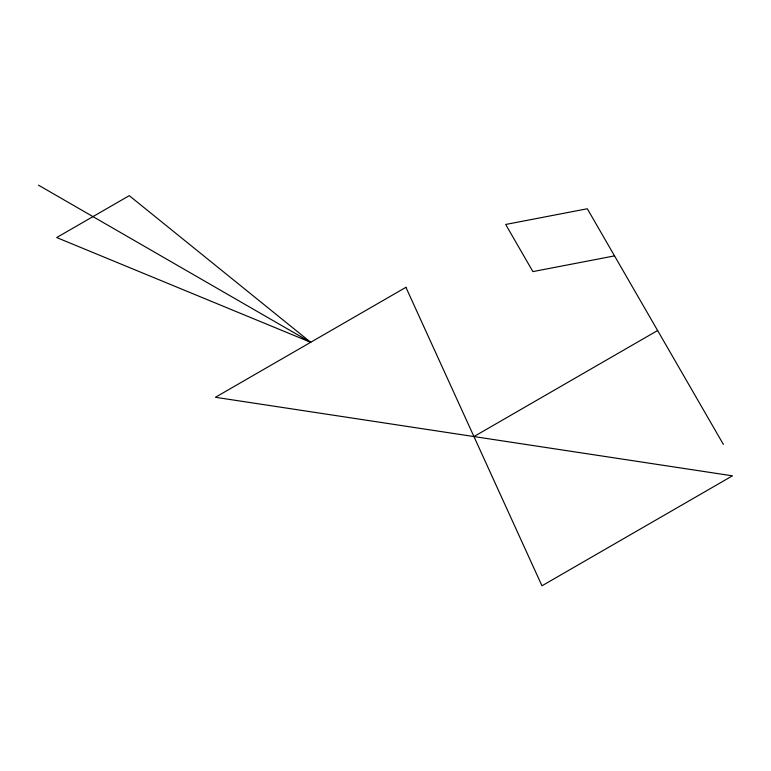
<?xml version="1.0" encoding="UTF-8"?>
<svg xmlns="http://www.w3.org/2000/svg" width="771" height="771" viewBox="0 0 771 771"><rect width="100%" height="100%" fill="white"/><g stroke="black" fill="none" stroke-linecap="round" stroke-linejoin="round"><path stroke-width="1.16" d="M473.943 436.559L657.615 330.518M614.526 255.885L532.896 271.594L505.68 224.467L587.319 208.758L723.381 444.414M310.665 342.295L56.688 237.555L129.258 195.661L310.665 342.295L38.55 185.194M405.912 287.313L215.427 397.287L732.45 475.832L541.965 585.806L405.912 287.313"/></g></svg>
